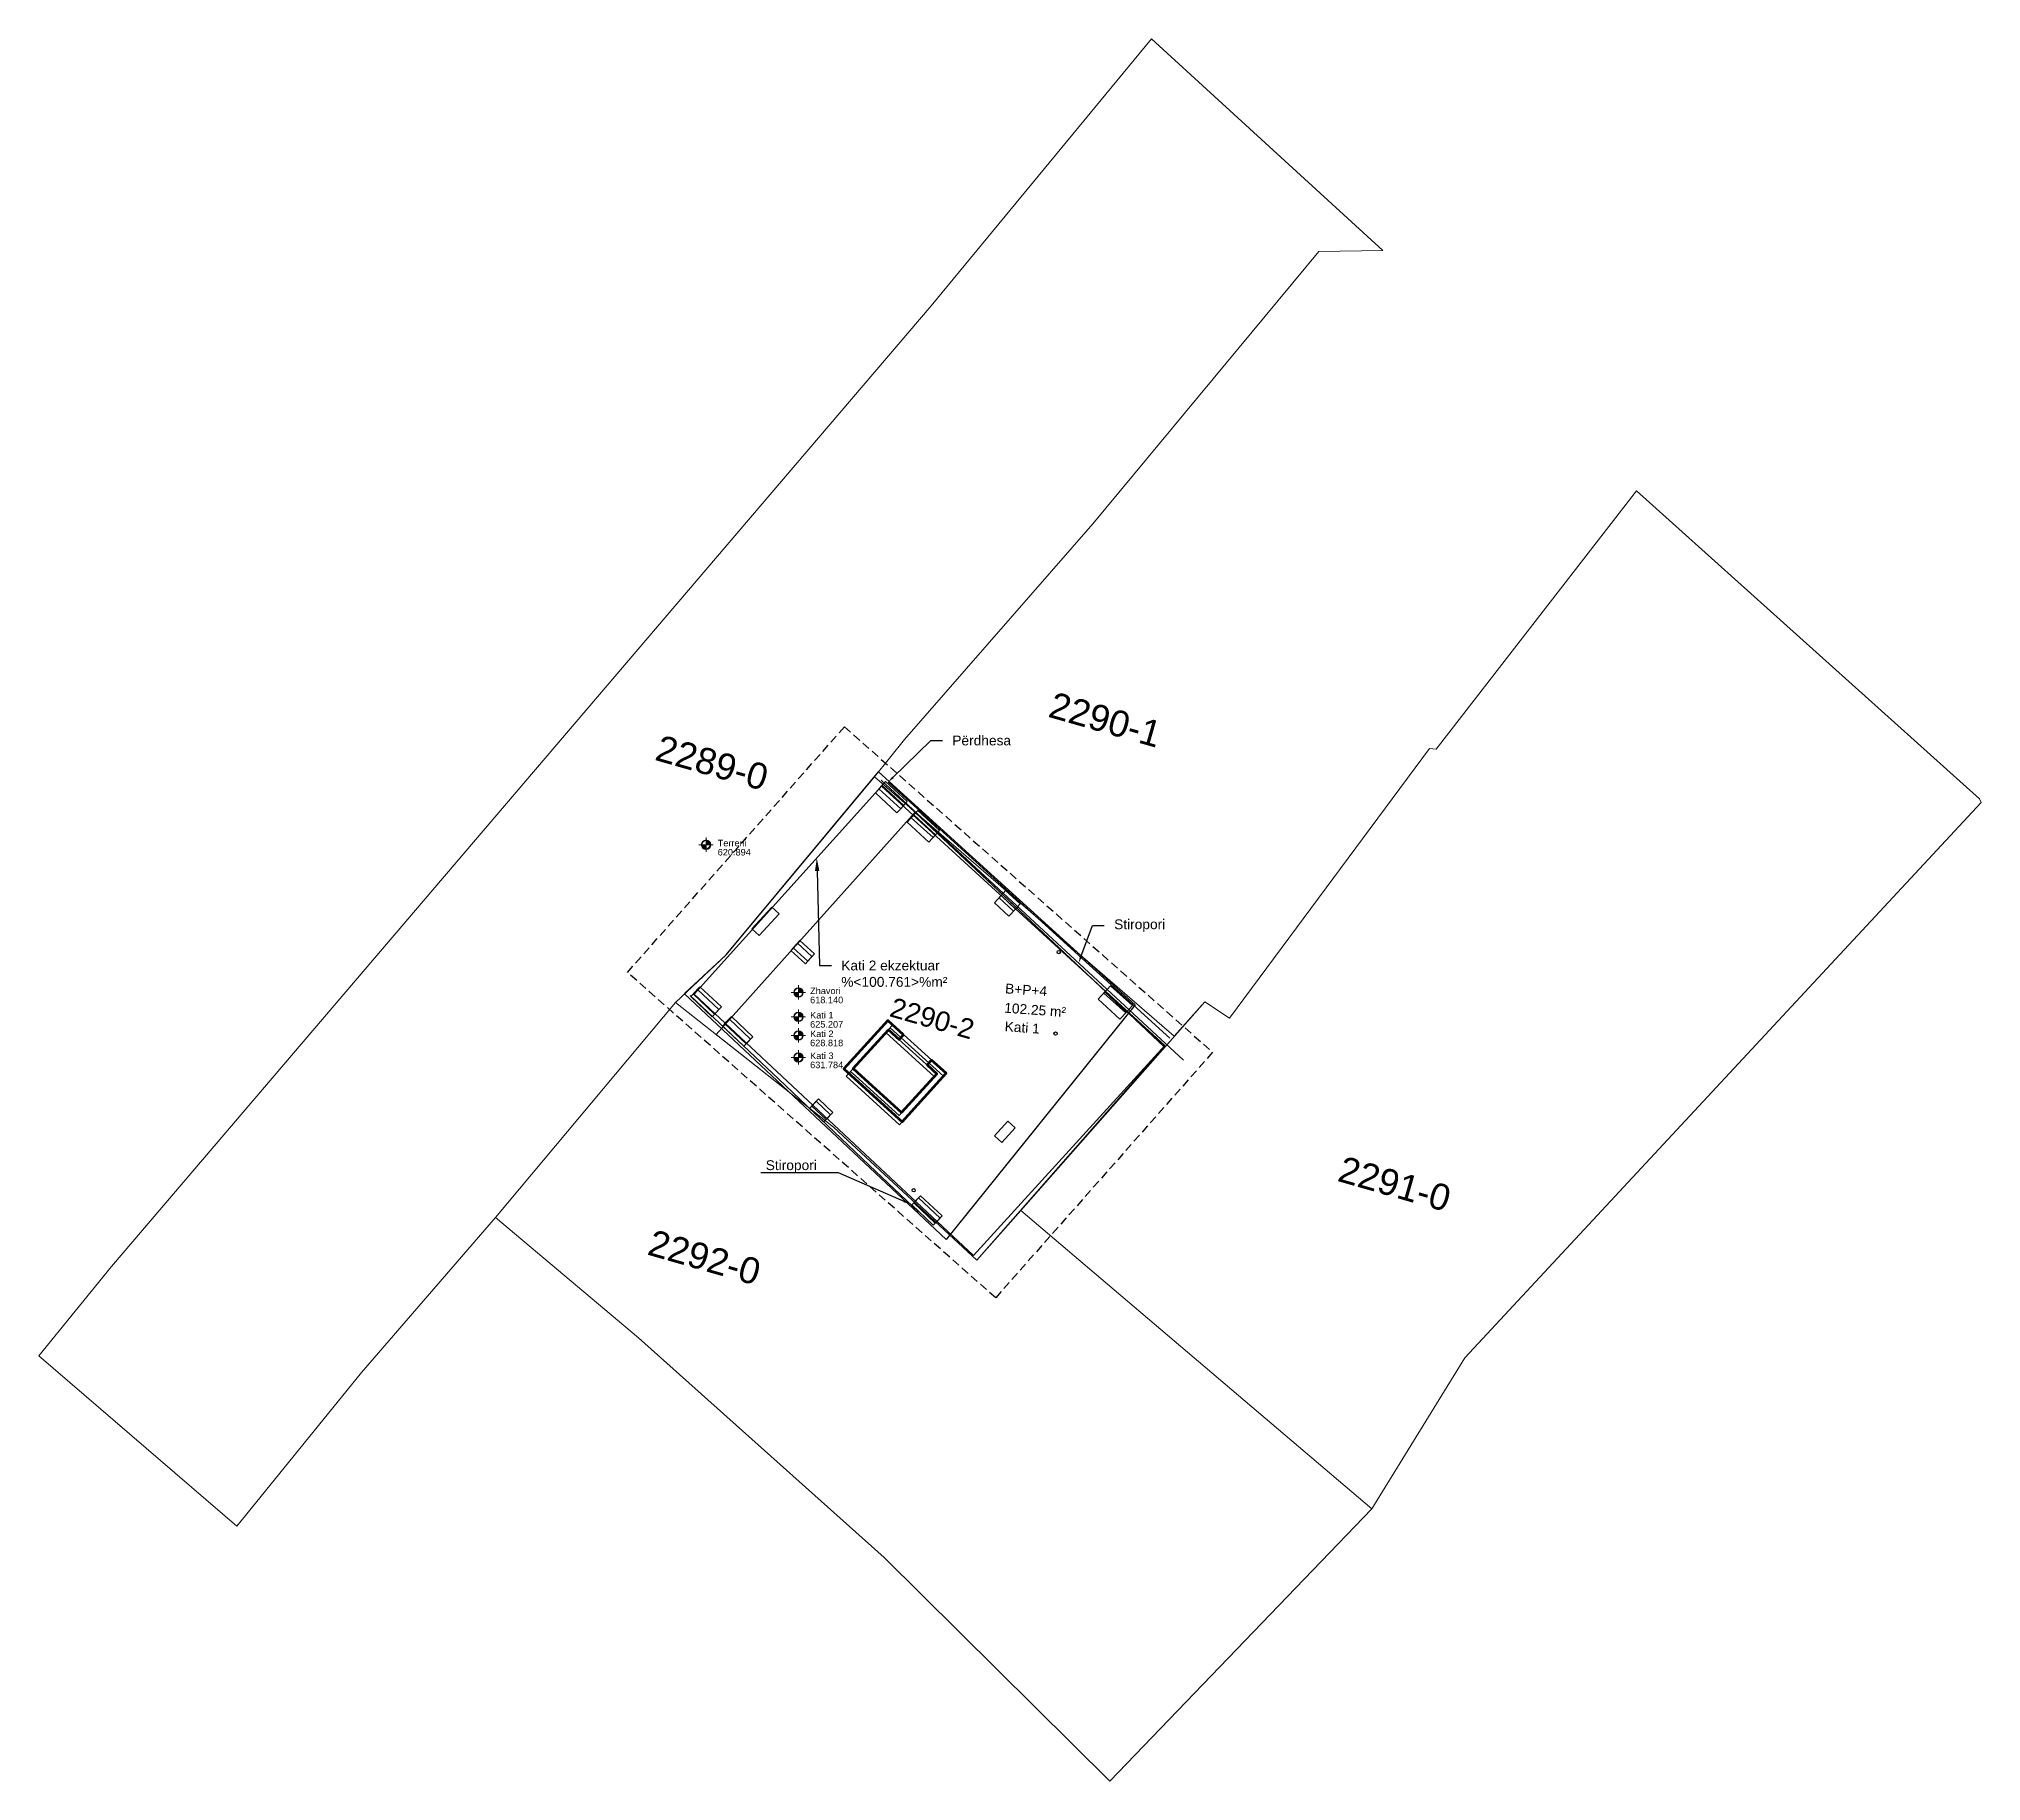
# Model space of a CAD drawing. Header units: metres. Extents: x 7512512.6 to 7512571.9, y 4692061.2 to 4692114.4.
import ezdxf
from ezdxf import colors
from ezdxf.entities.mleader import LeaderData, LeaderLine
from ezdxf.math import Vec2, Vec3

# ---------------------------------------------------------------- set-up
doc = ezdxf.new("R2010")
doc.units = ezdxf.units.M
doc.linetypes.add('DASHED2', pattern=[0.375, 0.25, -0.125])
for name, color, linetype, lineweight in [('0_Pen_No__20', 1, 'Continuous', 0), ('AA SHTYLLAT', 1, 'Continuous', 0), ('burimi', 8, 'Continuous', 0), ('etazha', 252, 'Continuous', 0), ('kati 2 ekzekutim', 1, 'Continuous', 0), ('kati 2 ekzekutim pikat', 1, 'Continuous', 0), ('Nr Parceles Baze', 7, 'Continuous', 0), ('parcela', 7, 'Continuous', 0), ('parcela baze', 7, 'Continuous', 0), ('perdhesa', 5, 'Continuous', 0), ('shtyllat e vjetra', 5, 'Continuous', 0), ('stiropori', 6, 'Continuous', 0)]:
    doc.layers.add(name, color=color, linetype=linetype, lineweight=lineweight)
doc.styles.get("Standard").update_dxf_attribs({"font": 'arial.ttf'})

# ---------------------------------------------------------------- blocks, each defined once
blk = doc.blocks.new('CLBCBA3.tmp')
at = {"color": 3, "linetype": 'DASHED2'}
blk.add_lwpolyline([(6.622, 17.426), (17.862, 7.493), (11.24, 0), (0, 9.933)], close=True, dxfattribs=at)
at = {"color": 5, "flags": 128}
blk.add_lwpolyline([(1.749, 9.294), (3.012, 10.466), (7.663, 16.054), (15.502, 8.945), (9.724, 1.779), (1.741, 9.275)], close=True, dxfattribs=at)
at = {"lineweight": 100}
blk.add_lwpolyline([(8.43, 8.028), (7.949, 8.465), (6.605, 6.983), (8.383, 5.371), (9.727, 6.852), (9.282, 7.255), (9.148, 7.107), (9.444, 6.839), (8.369, 5.653), (7.036, 6.863), (6.888, 6.997), (7.963, 8.182), (8.296, 7.88)], close=True, dxfattribs=at)

msp = doc.modelspace()

# ---------------------------------------------------------------- hatches: boundary and pattern name
at = {"layer": 'Nr Parceles Baze'}
h = msp.add_hatch(color=256, dxfattribs=at)
h.dxf.hatch_style = 1
h.paths.add_polyline_path([(7512532.977, 4692089.896), (7512532.977, 4692089.769), (7512533.104, 4692089.769, 0.414214)])
h.paths.add_polyline_path([(7512532.977, 4692089.769), (7512532.85, 4692089.769, 0.414214), (7512532.977, 4692089.642)])
h = msp.add_hatch(color=256, dxfattribs=at)
h.dxf.hatch_style = 1
h.paths.add_polyline_path([(7512535.797, 4692085.387), (7512535.797, 4692085.26), (7512535.924, 4692085.26, 0.414214)])
h.paths.add_polyline_path([(7512535.797, 4692085.26), (7512535.67, 4692085.26, 0.414214), (7512535.797, 4692085.133)])
h = msp.add_hatch(color=256, dxfattribs=at)
h.dxf.hatch_style = 1
h.paths.add_polyline_path([(7512535.797, 4692084.643), (7512535.797, 4692084.516), (7512535.924, 4692084.516, 0.414214)])
h.paths.add_polyline_path([(7512535.797, 4692084.516), (7512535.67, 4692084.516, 0.414214), (7512535.797, 4692084.389)])
h = msp.add_hatch(color=256, dxfattribs=at)
h.dxf.hatch_style = 1
h.paths.add_polyline_path([(7512535.797, 4692084.075), (7512535.797, 4692083.948), (7512535.924, 4692083.948, 0.414214)])
h.paths.add_polyline_path([(7512535.797, 4692083.948), (7512535.67, 4692083.948, 0.414214), (7512535.797, 4692083.821)])
h = msp.add_hatch(color=256, dxfattribs=at)
h.dxf.hatch_style = 1
h.paths.add_polyline_path([(7512535.797, 4692083.404), (7512535.797, 4692083.277), (7512535.924, 4692083.277, 0.414214)])
h.paths.add_polyline_path([(7512535.797, 4692083.277), (7512535.67, 4692083.277, 0.414214), (7512535.797, 4692083.15)])

# ---------------------------------------------------------------- linework, layer by layer
at = {"color": 3, "linetype": 'DASHED2'}
msp.add_lwpolyline([(7512537.202, 4692093.366), (7512548.442, 4692083.433), (7512541.82, 4692075.94), (7512530.58, 4692085.873)], close=True, dxfattribs=at)
at = {"color": 6}
for centre in [(7512543.745, 4692086.491), (7512543.648, 4692084.002), (7512539.316, 4692079.224)]:
    msp.add_circle(centre, 0.05, dxfattribs=at)
at = {"layer": '0_Pen_No__20', "flags": 128}
msp.add_lwpolyline([(7512538.122, 4692091.836), (7512539.19, 4692090.911), (7512546.978, 4692083.586), (7512542.592, 4692078.606), (7512541.242, 4692077.086), (7512536.872, 4692081.146), (7512532.042, 4692084.956), (7512533.592, 4692086.406)], close=True, dxfattribs=at)
at = {"layer": 'AA SHTYLLAT'}
for points in [[(7512539.011, 4692090.965), (7512538.807, 4692090.745), (7512538.147, 4692091.356), (7512538.35, 4692091.576)], [(7512534.983, 4692087.863), (7512535.206, 4692087.661), (7512534.601, 4692086.994), (7512534.379, 4692087.196)], [(7512536.286, 4692086.438), (7512536.084, 4692086.216), (7512535.64, 4692086.619), (7512535.841, 4692086.841)], [(7512538.677, 4692084.27), (7512540.306, 4692082.792), (7512538.963, 4692081.31), (7512537.333, 4692082.788), (7512537.468, 4692082.936), (7512537.468, 4692082.936), (7512537.468, 4692082.936), (7512537.616, 4692082.802), (7512537.616, 4692082.802), (7512537.616, 4692082.802), (7512537.616, 4692082.802), (7512538.949, 4692081.593), (7512540.024, 4692082.778), (7512538.542, 4692084.122)], [(7512542.007, 4692080.684), (7512541.785, 4692080.885), (7512542.188, 4692081.33), (7512542.41, 4692081.128)]]:
    msp.add_lwpolyline(points, close=True, dxfattribs=at)
for points, elevation in [([(7512539.981, 4692090.067), (7512539.777, 4692089.846), (7512539.117, 4692090.458), (7512539.321, 4692090.678)], 632.863), ([(7512542.423, 4692087.806), (7512542.219, 4692087.585), (7512541.779, 4692087.993), (7512541.983, 4692088.213)], 632.863), ([(7512533.445, 4692084.816), (7512533.239, 4692084.597), (7512532.584, 4692085.215), (7512532.79, 4692085.433)], 630.603), ([(7512545.816, 4692084.662), (7512545.612, 4692084.442), (7512544.952, 4692085.055), (7512545.156, 4692085.275)], 632.863), ([(7512534.406, 4692083.908), (7512534.201, 4692083.69), (7512533.546, 4692084.307), (7512533.751, 4692084.526)], 630.603), ([(7512536.846, 4692081.598), (7512536.64, 4692081.38), (7512536.204, 4692081.791), (7512536.41, 4692082.01)], 630.603), ([(7512540.181, 4692078.437), (7512539.975, 4692078.219), (7512539.32, 4692078.836), (7512539.526, 4692079.055)], 630.603)]:
    msp.add_lwpolyline(points, close=True, dxfattribs=dict(at, elevation=elevation))
at = {"layer": 'burimi', "flags": 128}
msp.add_lwpolyline([(7512541.242, 4692077.086), (7512536.872, 4692081.146), (7512533.284, 4692083.977), (7512539.364, 4692090.761), (7512546.966, 4692083.597)], close=True, dxfattribs=at)
at = {"layer": 'kati 2 ekzekutim', "flags": 128}
msp.add_lwpolyline([(7512541.147, 4692077.232), (7512546.987, 4692083.636), (7512538.333, 4692091.558), (7512532.612, 4692085.205)], close=True, dxfattribs=at)
at = {"layer": 'kati 2 ekzekutim pikat', "color": 3, "flags": 128}
msp.add_lwpolyline([(7512546.987, 4692083.636), (7512541.147, 4692077.232), (7512532.612, 4692085.205), (7512538.333, 4692091.558)], close=True, dxfattribs=at)
at = {"layer": 'Nr Parceles Baze', "flags": 128}
for points in [[(7512532.977, 4692089.551), (7512532.977, 4692089.987)], [(7512533.195, 4692089.769), (7512532.758, 4692089.769)], [(7512536.015, 4692085.26), (7512535.579, 4692085.26)], [(7512535.797, 4692085.042), (7512535.797, 4692085.478)], [(7512535.797, 4692084.297), (7512535.797, 4692084.734)], [(7512536.015, 4692084.516), (7512535.579, 4692084.516)], [(7512535.797, 4692083.73), (7512535.797, 4692084.166)], [(7512536.015, 4692083.948), (7512535.579, 4692083.948)], [(7512535.797, 4692083.059), (7512535.797, 4692083.495)], [(7512536.015, 4692083.277), (7512535.579, 4692083.277)]]:
    msp.add_lwpolyline(points, dxfattribs=at)
at = {"layer": 'Nr Parceles Baze'}
for centre, radius in [((7512532.977, 4692089.769), 0.144), ((7512532.977, 4692089.769), 0.127), ((7512535.797, 4692085.26), 0.144), ((7512535.797, 4692085.26), 0.127), ((7512535.797, 4692084.516), 0.144), ((7512535.797, 4692084.516), 0.127), ((7512535.797, 4692083.948), 0.144), ((7512535.797, 4692083.948), 0.127), ((7512535.797, 4692083.277), 0.144), ((7512535.797, 4692083.277), 0.127)]:
    msp.add_circle(centre, radius, dxfattribs=at)
at = {"layer": 'parcela', "flags": 128}
for points in [[(7512553.633, 4692107.904), (7512551.683, 4692107.874), (7512544.782, 4692099.565), (7512539.032, 4692092.976), (7512538.122, 4692091.836), (7512533.592, 4692086.406), (7512532.042, 4692084.956), (7512526.552, 4692078.387), (7512522.461, 4692073.657), (7512518.651, 4692068.967), (7512512.611, 4692074.168), (7512514.832, 4692076.897), (7512533.622, 4692098.916), (7512539.853, 4692106.215), (7512546.573, 4692114.364), (7512553.633, 4692107.904)], [(7512571.902, 4692091.054), (7512556.141, 4692074.106), (7512553.301, 4692069.496), (7512542.592, 4692078.606), (7512548.202, 4692084.976), (7512548.952, 4692084.476), (7512555.062, 4692092.705), (7512555.262, 4692092.685), (7512561.382, 4692100.564), (7512571.852, 4692091.164), (7512571.902, 4692091.054)], [(7512553.301, 4692069.496), (7512545.301, 4692061.187), (7512538.411, 4692068.017), (7512530.921, 4692074.717), (7512526.552, 4692078.387), (7512532.042, 4692084.956), (7512536.872, 4692081.146), (7512541.242, 4692077.086), (7512542.592, 4692078.606), (7512553.301, 4692069.496)]]:
    msp.add_lwpolyline(points, dxfattribs=at)
at = {"layer": 'parcela baze', "flags": 128}
msp.add_lwpolyline([(7512548.202, 4692084.976), (7512542.592, 4692078.606), (7512541.242, 4692077.086), (7512536.872, 4692081.146), (7512532.042, 4692084.956), (7512533.592, 4692086.406), (7512538.122, 4692091.836), (7512547.27, 4692083.92), (7512548.202, 4692084.976)], dxfattribs=at)
at = {"layer": 'perdhesa', "elevation": 624.09, "flags": 128}
msp.add_lwpolyline([(7512538.54, 4692091.682), (7512547.133, 4692083.859)], dxfattribs=at)
at = {"layer": 'shtyllat e vjetra'}
for points in [[(7512539.122, 4692091.088), (7512538.921, 4692090.866), (7512538.254, 4692091.47), (7512538.456, 4692091.693)], [(7512540.108, 4692090.207), (7512539.907, 4692089.984), (7512539.24, 4692090.589), (7512539.442, 4692090.811)], [(7512542.567, 4692087.964), (7512542.365, 4692087.742), (7512541.921, 4692088.145), (7512542.123, 4692088.367)], [(7512534.983, 4692087.863), (7512535.206, 4692087.661), (7512534.601, 4692086.994), (7512534.379, 4692087.196)], [(7512536.212, 4692086.356), (7512536.011, 4692086.134), (7512535.566, 4692086.537), (7512535.768, 4692086.759)], [(7512533.37, 4692084.736), (7512533.164, 4692084.518), (7512532.509, 4692085.135), (7512532.715, 4692085.353)], [(7512545.993, 4692084.858), (7512545.791, 4692084.635), (7512545.125, 4692085.24), (7512545.326, 4692085.462)], [(7512534.337, 4692083.835), (7512534.132, 4692083.617), (7512533.477, 4692084.234), (7512533.683, 4692084.453)], [(7512538.597, 4692084.182), (7512540.227, 4692082.704), (7512538.883, 4692081.223), (7512537.254, 4692082.701), (7512537.388, 4692082.849), (7512537.388, 4692082.849), (7512537.388, 4692082.849), (7512537.536, 4692082.714), (7512537.536, 4692082.714), (7512537.536, 4692082.714), (7512537.536, 4692082.714), (7512538.87, 4692081.505), (7512539.944, 4692082.691), (7512538.463, 4692084.034)], [(7512536.777, 4692081.525), (7512536.571, 4692081.306), (7512536.134, 4692081.718), (7512536.34, 4692081.936)], [(7512542.007, 4692080.684), (7512541.785, 4692080.885), (7512542.188, 4692081.33), (7512542.41, 4692081.128)], [(7512540.12, 4692078.373), (7512539.914, 4692078.155), (7512539.259, 4692078.772), (7512539.465, 4692078.99)]]:
    msp.add_lwpolyline(points, close=True, dxfattribs=at)
at = {"layer": 'stiropori', "flags": 128}
for points, elevation in [([(7512547.556, 4692083.189), (7512538.32, 4692091.741)], 632.863), ([(7512539.462, 4692078.563), (7512538.165, 4692079.799), (7512535.195, 4692082.608), (7512532.491, 4692085.168)], 630.603)]:
    msp.add_lwpolyline(points, dxfattribs=dict(at, elevation=elevation))

# ---------------------------------------------------------------- block references
msp.add_blockref('CLBCBA3.tmp', (7512530.58, 4692075.94))

# ---------------------------------------------------------------- texts
at = {"layer": 'etazha'}
for s, p in [('B+P+4', (7512542.099, 4692085.234)), ('102.25 m²', (7512542.073, 4692084.644)), ('Kati 1', (7512542.086, 4692084.077))]:
    msp.add_text(s, height=0.3, rotation=355.91816, dxfattribs=at).set_placement(p)
at = {"layer": 'Nr Parceles Baze'}
for s, height, p in [('2290-1', 0.8, (7512543.387, 4692093.68)), ('2289-0', 0.8, (7512531.381, 4692092.364)), ('2290-2', 0.6, (7512538.547, 4692084.54)), ('2291-0', 0.8, (7512552.218, 4692079.513)), ('2292-0', 0.8, (7512531.149, 4692077.268))]:
    msp.add_text(s, height=height, rotation=344.03898, dxfattribs=at).set_placement(p)
for s, p in [('Terreni', (7512533.335, 4692089.718)), ('620.894', (7512533.334, 4692089.439)), ('Zhavori', (7512536.155, 4692085.209)), ('618.140', (7512536.155, 4692084.93)), ('Kati 1', (7512536.155, 4692084.465)), ('625.207', (7512536.155, 4692084.186)), ('Kati 2', (7512536.155, 4692083.897)), ('628.818', (7512536.155, 4692083.618)), ('Kati 3', (7512536.155, 4692083.226)), ('631.784', (7512536.155, 4692082.947))]:
    msp.add_text(s, height=0.2, dxfattribs=at).set_placement(p)

# ---------------------------------------------------------------- leaders
at = {"layer": 'kati 2 ekzekutim'}
ml = msp.add_multileader_mtext('Standard', dxfattribs=at)
ml.set_content('Kati 2 ekzektuar\\P%<100.761>%m²', color=256)
ml.set_leader_properties()
ml.build(insert=Vec2(0, 0))
ml.multileader.update_dxf_attribs({"text_right_attachment_type": 6, "dogleg_length": 0.36, "arrow_head_size": 0.4})
ctx = ml.context
ctx.base_point, ctx.char_height, ctx.arrow_head_size, ctx.landing_gap_size, ctx.plane_origin = Vec3(7512536.806, 4692086.079), 0.3, 0.4, 0.3, Vec3(7512537.918, 4692089.013)
ctx.right_attachment = 6
notes = []
notes.append((ctx, [(0, (1, 1, 0), (7512536.446, 4692086.079), (1, 0), 0.36, [(0, [(7512536.359, 4692089.366)], 0, [])])]))
ctx.mtext.insert, ctx.mtext.flow_direction = Vec3(7512537.106, 4692086.232), 5
at = {"layer": 'perdhesa'}
ml = msp.add_multileader_mtext('Standard', dxfattribs=at)
ml.set_content('Përdhesa', color=256)
ml.set_leader_properties()
ml.build(insert=Vec2(0, 0))
ml.multileader.update_dxf_attribs({"text_right_attachment_type": 6, "dogleg_length": 0.36, "arrow_head_size": 0.2})
ctx = ml.context
ctx.base_point, ctx.char_height, ctx.arrow_head_size, ctx.landing_gap_size, ctx.plane_origin = Vec3(7512540.195, 4692092.947, 624.09), 0.3, 0.2, 0.3, Vec3(7512538.54, 4692091.682, 624.09)
ctx.right_attachment = 6
notes.append((ctx, [(0, (1, 1, 0), (7512539.835, 4692092.947, 624.09), (1, 0), 0.36, [(0, [(7512538.54, 4692091.682, 624.09)], 0, [])])]))
ctx.mtext.insert, ctx.mtext.flow_direction = Vec3(7512540.495, 4692093.1, 624.09), 5
at = {"layer": 'stiropori'}
ml = msp.add_multileader_mtext('Standard', dxfattribs=at)
ml.set_content('Stiropori', color=256)
ml.set_leader_properties()
ml.build(insert=Vec2(0, 0))
ml.multileader.update_dxf_attribs({"text_right_attachment_type": 6, "dogleg_length": 0.36, "arrow_head_size": 0.2})
ctx = ml.context
ctx.base_point, ctx.char_height, ctx.arrow_head_size, ctx.landing_gap_size, ctx.plane_origin = Vec3(7512545.135, 4692087.298, 632.863), 0.3, 0.2, 0.3, Vec3(7512544.351, 4692086.157, 632.863)
ctx.right_attachment = 6
notes.append((ctx, [(0, (1, 1, 0), (7512544.775, 4692087.298, 632.863), (1, 0), 0.36, [(0, [(7512544.351, 4692086.157, 632.863)], 0, [])])]))
ctx.mtext.insert, ctx.mtext.flow_direction = Vec3(7512545.435, 4692087.49, 632.863), 5
ml = msp.add_multileader_mtext('Standard', dxfattribs=at)
ml.set_content('Stiropori', color=256)
ml.set_leader_properties()
ml.build(insert=Vec2(0, 0))
ml.multileader.update_dxf_attribs({"text_right_attachment_type": 6, "dogleg_length": 0.36, "arrow_head_size": 0.2})
ctx = ml.context
ctx.base_point, ctx.char_height, ctx.arrow_head_size, ctx.landing_gap_size, ctx.plane_origin = Vec3(7512534.547, 4692079.945, 630.603), 0.3, 0.2, 0.3, Vec3(7512539.209, 4692078.804, 630.603)
ctx.right_attachment, ctx.text_align_type = 6, 2
notes.append((ctx, [(1, (1, 1, 0), (7512537.02, 4692079.753, 630.603), (-1, 0), 0.36, [(0, [(7512539.209, 4692078.804, 630.603)], 0, [])])]))
ctx.mtext.insert, ctx.mtext.alignment, ctx.mtext.flow_direction = Vec3(7512536.36, 4692080.137, 630.603), 3, 5
for ctx, leaders in notes:
    for number, flags, end, landing, length, lines in leaders:
        leader = LeaderData()
        leader.index, (leader.has_last_leader_line, leader.has_dogleg_vector, leader.attachment_direction) = number, flags
        leader.last_leader_point, leader.dogleg_vector, leader.dogleg_length = Vec3(end), Vec3(landing), length
        for number, points, colour, breaks in lines:
            line = LeaderLine()
            line.index, line.vertices, line.color, line.breaks = number, Vec3.list(points), colors.encode_raw_color(colour), breaks
            leader.lines.append(line)
        ctx.leaders.append(leader)

doc.saveas('drawing.dxf')
